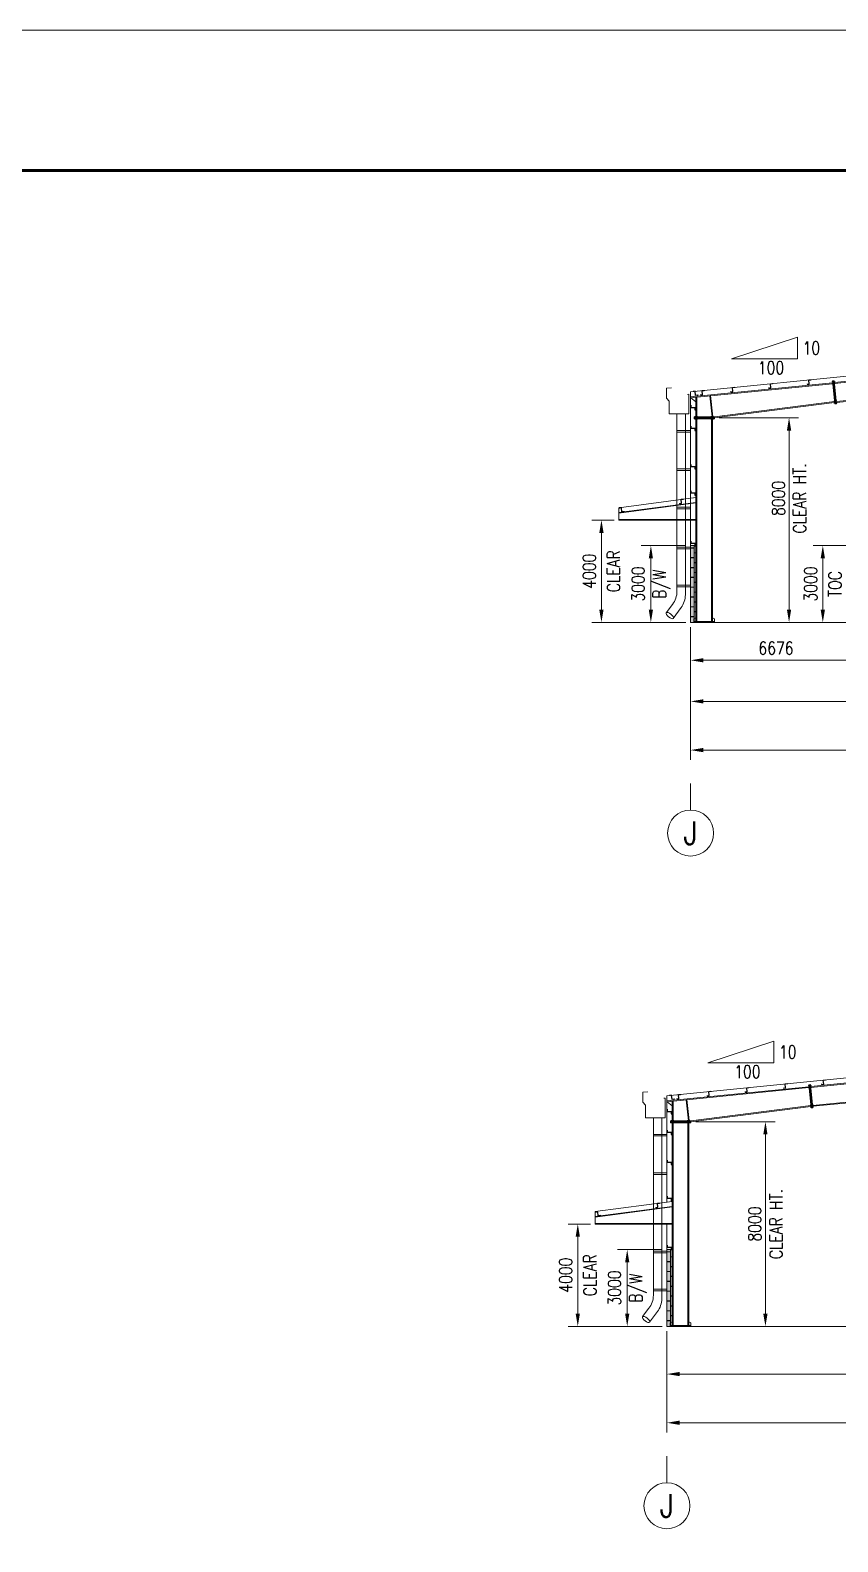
# Model space of a CAD drawing. Header units: millimetres. Extents: x 68421 to 1479662, y -51504 to 144751.
# Drawn here: x 788146 to 819711, y 43412 to 102496 of the extents above; entities that cross this region are included whole.
import ezdxf
from ezdxf.enums import TextEntityAlignment as Align

# ---------------------------------------------------------------- set-up
doc = ezdxf.new("R2010")
doc.units = ezdxf.units.MM
doc.header["$LTSCALE"] = 0.35
doc.header["$MEASUREMENT"] = 0
doc.linetypes.add('CENTER', pattern=[6884.562, 4302.852, -860.57, 860.57, -860.57])
doc.linetypes.add('CONTIN', pattern=[0, 0, 0])
doc.layers.get('0').update_dxf_attribs({"linetype": 'CONTIN'})
doc.layers.get('Defpoints').update_dxf_attribs({"linetype": 'CONTINUOUS'})
doc.layers.add('bORDER', color=1, linetype='CONTINUOUS', lineweight=70)
doc.styles.add('ARIAL', font='arial.ttf', dxfattribs={"width": 0.7})
doc.styles.add('S', font='simplex.shx')
doc.styles.add('SIMPLEX', font='simplex.shx', dxfattribs={"width": 0.8})
doc.dimstyles.new('Copy of 1-200', dxfattribs={"dimscale": 175, "dimtxt": 2, "dimasz": 2, "dimexe": 1.5, "dimexo": 0.75, "dimgap": 0.9, "dimtad": 1, "dimdec": 0, "dimzin": 0, "dimdsep": 46, "dimtxsty": 'SIMPLEX', "dimcen": 0.09, "dimclrd": 6, "dimclre": 6, "dimclrt": 7, "dimadec": 0, "dimazin": 0, "dimtfac": 1, "dimtdec": 0, "dimtmove": 0, "dimatfit": 3, "dimfxl": 1, "dimtolj": 1, "dimtzin": 0, "dimlwd": 0, "dimlwe": 0, "dimarcsym": 0})
doc.dimstyles.new('FOR PLAN', dxfattribs={"dimscale": 115, "dimtxt": 2, "dimasz": 2, "dimexe": 1.5, "dimexo": 0.75, "dimgap": 0.9, "dimtad": 1, "dimdec": 0, "dimzin": 0, "dimdsep": 46, "dimtxsty": 'SIMPLEX', "dimcen": 0.09, "dimclrd": 6, "dimclre": 6, "dimclrt": 7, "dimadec": 0, "dimazin": 0, "dimtfac": 1, "dimtdec": 0, "dimtmove": 0, "dimatfit": 3, "dimfxl": 1, "dimtolj": 1, "dimtzin": 0, "dimlwd": 0, "dimlwe": 0, "dimarcsym": 0})

# ---------------------------------------------------------------- blocks, each defined once
blk = doc.blocks.new('*D24')
at = {"color": 6, "linetype": 'ByBlock', "lineweight": 0}
for p, q in [((813958, 79162), (813958, 73983)), ((864858, 79162), (864858, 73983)), ((814458, 74358), (864358, 74358))]:
    blk.add_line(p, q, dxfattribs=at)
at = {"color": 6, "linetype": 'Continuous', "lineweight": 5}
for points in [[(814458, 74442), (814458, 74275), (813958, 74358)], [(864358, 74275), (864358, 74442), (864858, 74358)]]:
    blk.add_solid(points, dxfattribs=at)
at = {"layer": 'Defpoints', "color": 0, "linetype": 'Continuous', "lineweight": 5}
for p in [(813958, 79349), (864858, 79349), (864858, 74358)]:
    blk.add_point(p, dxfattribs=at)
at = {"color": 7, "linetype": 'Continuous', "lineweight": 0, "insert": (839408, 74833), "char_height": 500, "attachment_point": 5, "style": 'SIMPLEX'}
blk.add_mtext('\\A1;{50900 \\Fsimplex.shx|c1;OUT TO OUT OF STEEL LINE }', dxfattribs=at)
blk = doc.blocks.new('*D26')
at = {"color": 6, "linetype": 'ByBlock', "lineweight": 0}
for p, q in [((813958, 79162), (813958, 75886)), ((839408, 79162), (839408, 75886)), ((838908, 76261), (814458, 76261))]:
    blk.add_line(p, q, dxfattribs=at)
at = {"color": 6, "linetype": 'Continuous', "lineweight": 5}
for points in [[(814458, 76345), (814458, 76178), (813958, 76261)], [(838908, 76178), (838908, 76345), (839408, 76261)]]:
    blk.add_solid(points, dxfattribs=at)
at = {"layer": 'Defpoints', "color": 0, "linetype": 'Continuous', "lineweight": 5}
for p in [(813958, 79349), (839408, 79349), (813958, 76261)]:
    blk.add_point(p, dxfattribs=at)
at = {"color": 7, "linetype": 'Continuous', "lineweight": 0, "insert": (826683, 76736), "char_height": 500, "attachment_point": 5, "style": 'SIMPLEX'}
blk.add_mtext('\\A1;{25450}', dxfattribs=at)
blk = doc.blocks.new('*D31')
at = {"color": 6, "linetype": 'ByBlock', "lineweight": 0}
for p, q in [((813958, 79162), (813958, 77493)), ((820634, 79162), (820634, 77493)), ((814458, 77868), (820134, 77868))]:
    blk.add_line(p, q, dxfattribs=at)
at = {"color": 6, "linetype": 'Continuous', "lineweight": 5}
for points in [[(814458, 77952), (814458, 77785), (813958, 77868)], [(820134, 77785), (820134, 77952), (820634, 77868)]]:
    blk.add_solid(points, dxfattribs=at)
at = {"layer": 'Defpoints', "color": 0, "linetype": 'Continuous', "lineweight": 5}
for p in [(813958, 79349), (820634, 79349), (820634, 77868)]:
    blk.add_point(p, dxfattribs=at)
at = {"color": 7, "linetype": 'Continuous', "lineweight": 0, "insert": (817296, 78343), "char_height": 500, "attachment_point": 5, "style": 'SIMPLEX'}
blk.add_mtext('\\A1;{6676}', dxfattribs=at)
blk = doc.blocks.new('ZCOL')
for p, q in [((10.2, 0), (0, 0)), ((0, 0), (0, -25.4)), ((10.2, -2.5), (10.2, 0)), ((-10.2, -25.4), (-10.2, -22.9)), ((0, -25.4), (-10.2, -25.4))]:
    blk.add_line(p, q)
blk = doc.blocks.new('*D35')
at = {"color": 6, "lineweight": 0}
for p, q in [((813770, 82349), (812030, 82349)), ((812405, 79849), (812405, 81849)), ((813770, 79349), (812030, 79349))]:
    blk.add_line(p, q, dxfattribs=at)
at = {"color": 6, "linetype": 'Continuous', "lineweight": 5}
for points in [[(812488, 81849), (812322, 81849), (812405, 82349)], [(812322, 79849), (812488, 79849), (812405, 79349)]]:
    blk.add_solid(points, dxfattribs=at)
at = {"layer": 'Defpoints', "color": 0, "linetype": 'Continuous', "lineweight": 5}
for p in [(812405, 82349), (813958, 82349), (813958, 79349)]:
    blk.add_point(p, dxfattribs=at)
at = {"color": 7, "linetype": 'Continuous', "lineweight": 0, "insert": (812405, 80849), "char_height": 500, "attachment_point": 5, "rotation": 90, "style": 'SIMPLEX'}
blk.add_mtext('\\A1;{3000\\PB/W }', dxfattribs=at)
blk = doc.blocks.new('A1-SHEET')
at = {"layer": 'bORDER', "color": 5, "const_width": 0.75}
blk.add_lwpolyline([(-129.02, 593.98), (-840, 593.98), (-840, 0), (-129.02, 0)], dxfattribs=at)
at = {"style": 'ARIAL'}
for tag, height, p in [('00', 2.28, (-118.81, 164.19)), ('16.DEC.14', 2.28, (-102.91, 164.19)), ('ISSUED_FOR_PROPOSAL', 2.28, (-64.79, 164.19)), ('--', 2.28, (-29.6, 164.19)), ('PMJ', 2.28, (-17.64, 164.19)), ('PMJ', 2.28, (-5.37, 164.19)), ('WAREHOUSE', 3.6, (-65.79, 143.67)), ('GHANA_COMMODITY_EXCHANGE', 3.6, (-62.51, 122.94)), ('CNNN-XXX', 2.28, (-104.32, 22.4)), ('01', 2.28, (-68.58, 22.4)), ('01', 2.28, (-38.97, 22.4)), ('16.DEC.14', 2.28, (-11.38, 22.4)), ('COLUMN_LAYOUT_PLAN', 3.6, (-68.41, 9.17)), ('01', 3.6, (-11.52, 7.45))]:
    blk.add_attdef(tag, text='', height=height, dxfattribs=at).set_placement(p, align=Align.MIDDLE_CENTER)
blk = doc.blocks.new('*D36')
at = {"color": 6, "linetype": 'ByBlock', "lineweight": 0}
for p, q in [((815081, 87349), (818182, 87349)), ((817807, 79849), (817807, 86849)), ((815081, 79349), (818182, 79349))]:
    blk.add_line(p, q, dxfattribs=at)
at = {"color": 6, "linetype": 'Continuous', "lineweight": 5}
for points in [[(817890, 86849), (817723, 86849), (817807, 87349)], [(817723, 79849), (817890, 79849), (817807, 79349)]]:
    blk.add_solid(points, dxfattribs=at)
at = {"layer": 'Defpoints', "color": 0, "linetype": 'Continuous', "lineweight": 5}
for p in [(814893, 87349), (817807, 87349), (814893, 79349)]:
    blk.add_point(p, dxfattribs=at)
at = {"color": 7, "linetype": 'Continuous', "lineweight": 0, "insert": (817807, 84195), "char_height": 500, "attachment_point": 5, "rotation": 90, "style": 'SIMPLEX'}
blk.add_mtext('\\A1;{8000\\PCLEAR HT.}', dxfattribs=at)
blk = doc.blocks.new('*D37')
at = {"color": 6, "linetype": 'ByBlock', "lineweight": 0}
for p, q in [((820167, 82349), (818751, 82349)), ((819126, 79849), (819126, 81849)), ((820163, 79349), (818751, 79349))]:
    blk.add_line(p, q, dxfattribs=at)
at = {"color": 6, "linetype": 'Continuous', "lineweight": 5}
for points in [[(819209, 81849), (819042, 81849), (819126, 82349)], [(819042, 79849), (819209, 79849), (819126, 79349)]]:
    blk.add_solid(points, dxfattribs=at)
at = {"layer": 'Defpoints', "color": 0, "linetype": 'Continuous', "lineweight": 5}
for p in [(819126, 82349), (820354, 82349), (820350, 79349)]:
    blk.add_point(p, dxfattribs=at)
at = {"color": 7, "linetype": 'Continuous', "lineweight": 0, "char_height": 500, "attachment_point": 5, "rotation": 90, "style": 'SIMPLEX'}
for s, insert in [('\\A1;{3000', (818651, 80849)), ('TOC}', (819601, 80849))]:
    blk.add_mtext(s, dxfattribs=dict(at, insert=insert))
blk = doc.blocks.new('*D38')
at = {"color": 6, "linetype": 'ByBlock', "lineweight": 0}
for p, q in [((813034, 51645), (813034, 47689)), ((863934, 51645), (863934, 47689)), ((813534, 48064), (863434, 48064))]:
    blk.add_line(p, q, dxfattribs=at)
at = {"color": 6, "linetype": 'Continuous', "lineweight": 5}
for points in [[(813534, 48148), (813534, 47981), (813034, 48064)], [(863434, 47981), (863434, 48148), (863934, 48064)]]:
    blk.add_solid(points, dxfattribs=at)
at = {"layer": 'Defpoints', "color": 0, "linetype": 'Continuous', "lineweight": 5}
for p in [(813034, 51832), (863934, 51832), (863934, 48064)]:
    blk.add_point(p, dxfattribs=at)
at = {"color": 7, "linetype": 'Continuous', "lineweight": 0, "insert": (838484, 48539), "char_height": 500, "attachment_point": 5, "style": 'SIMPLEX'}
blk.add_mtext('\\A1;{50900 \\Fsimplex.shx|c1;OUT TO OUT OF STEEL LINE }', dxfattribs=at)
blk = doc.blocks.new('*D40')
at = {"color": 6, "linetype": 'ByBlock', "lineweight": 0}
for p, q in [((813034, 51645), (813034, 49592)), ((838484, 51645), (838484, 49592)), ((837984, 49967), (813534, 49967))]:
    blk.add_line(p, q, dxfattribs=at)
at = {"color": 6, "linetype": 'Continuous', "lineweight": 5}
for points in [[(813534, 50051), (813534, 49884), (813034, 49967)], [(837984, 49884), (837984, 50051), (838484, 49967)]]:
    blk.add_solid(points, dxfattribs=at)
at = {"layer": 'Defpoints', "color": 0, "linetype": 'Continuous', "lineweight": 5}
for p in [(813034, 51832), (838484, 51832), (813034, 49967)]:
    blk.add_point(p, dxfattribs=at)
at = {"color": 7, "linetype": 'Continuous', "lineweight": 0, "insert": (825759, 50442), "char_height": 500, "attachment_point": 5, "style": 'SIMPLEX'}
blk.add_mtext('\\A1;25450', dxfattribs=at)
blk = doc.blocks.new('*D41')
at = {"color": 6, "lineweight": 0}
for p, q in [((812846, 54832), (811106, 54832)), ((811481, 52332), (811481, 54332)), ((812846, 51832), (811106, 51832))]:
    blk.add_line(p, q, dxfattribs=at)
at = {"color": 6, "linetype": 'Continuous', "lineweight": 5}
for points in [[(811564, 54332), (811398, 54332), (811481, 54832)], [(811398, 52332), (811564, 52332), (811481, 51832)]]:
    blk.add_solid(points, dxfattribs=at)
at = {"layer": 'Defpoints', "color": 0, "linetype": 'Continuous', "lineweight": 5}
for p in [(811481, 54832), (813034, 54832), (813034, 51832)]:
    blk.add_point(p, dxfattribs=at)
at = {"color": 7, "linetype": 'Continuous', "lineweight": 0, "insert": (811481, 53332), "char_height": 500, "attachment_point": 5, "rotation": 90, "style": 'SIMPLEX'}
blk.add_mtext('\\A1;{3000\\PB/W }', dxfattribs=at)
blk = doc.blocks.new('*D42')
at = {"color": 6, "linetype": 'ByBlock', "lineweight": 0}
for p, q in [((814157, 59832), (817258, 59832)), ((816883, 52332), (816883, 59332)), ((814157, 51832), (817258, 51832))]:
    blk.add_line(p, q, dxfattribs=at)
at = {"color": 6, "linetype": 'Continuous', "lineweight": 5}
for points in [[(816966, 59332), (816799, 59332), (816883, 59832)], [(816799, 52332), (816966, 52332), (816883, 51832)]]:
    blk.add_solid(points, dxfattribs=at)
at = {"layer": 'Defpoints', "color": 0, "linetype": 'Continuous', "lineweight": 5}
for p in [(813969, 59832), (816883, 59832), (813969, 51832)]:
    blk.add_point(p, dxfattribs=at)
at = {"color": 7, "linetype": 'Continuous', "lineweight": 0, "insert": (816883, 55832), "char_height": 500, "attachment_point": 5, "rotation": 90, "style": 'SIMPLEX'}
blk.add_mtext('\\A1;{8000\\PCLEAR HT.}', dxfattribs=at)
blk = doc.blocks.new('*D47')
at = {"color": 6, "lineweight": 0}
for p, q in [((810970, 83349), (810098, 83349)), ((810473, 79849), (810473, 82849)), ((813770, 79349), (810098, 79349))]:
    blk.add_line(p, q, dxfattribs=at)
at = {"color": 6, "linetype": 'Continuous', "lineweight": 5}
for points in [[(810556, 82849), (810389, 82849), (810473, 83349)], [(810389, 79849), (810556, 79849), (810473, 79349)]]:
    blk.add_solid(points, dxfattribs=at)
at = {"layer": 'Defpoints', "color": 0, "linetype": 'Continuous', "lineweight": 5}
for p in [(810473, 83349), (811158, 83349), (813958, 79349)]:
    blk.add_point(p, dxfattribs=at)
at = {"color": 7, "linetype": 'Continuous', "lineweight": 0, "char_height": 500, "attachment_point": 5, "rotation": 90, "style": 'SIMPLEX'}
for s, insert in [('\\A1;{4000', (809998, 81349)), ('CLEAR}', (810948, 81349))]:
    blk.add_mtext(s, dxfattribs=dict(at, insert=insert))
blk = doc.blocks.new('*D48')
at = {"color": 6, "lineweight": 0}
for p, q in [((810046, 55832), (809174, 55832)), ((809549, 52332), (809549, 55332)), ((812846, 51832), (809174, 51832))]:
    blk.add_line(p, q, dxfattribs=at)
at = {"color": 6, "linetype": 'Continuous', "lineweight": 5}
for points in [[(809632, 55332), (809465, 55332), (809549, 55832)], [(809465, 52332), (809632, 52332), (809549, 51832)]]:
    blk.add_solid(points, dxfattribs=at)
at = {"layer": 'Defpoints', "color": 0, "linetype": 'Continuous', "lineweight": 5}
for p in [(809549, 55832), (810234, 55832), (813034, 51832)]:
    blk.add_point(p, dxfattribs=at)
at = {"color": 7, "linetype": 'Continuous', "lineweight": 0, "char_height": 500, "attachment_point": 5, "rotation": 90, "style": 'SIMPLEX'}
for s, insert in [('\\A1;{4000', (809074, 53832)), ('CLEAR}', (810024, 53832))]:
    blk.add_mtext(s, dxfattribs=dict(at, insert=insert))

msp = doc.modelspace()

# ---------------------------------------------------------------- hatches: boundary and pattern name
at = {"lineweight": 0}
msp.add_hatch(color=254, dxfattribs=at).paths.add_polyline_path([(813957.79799, 82349.20187), (813957.79799, 79349.20187), (814157.81146, 79349.20187), (814157.81146, 82349.20187)])
h = msp.add_hatch(dxfattribs=at)
h.set_pattern_fill('AR-B816C', color=252, scale=24, angle=90, style=0)
h.set_pattern_definition([(90, (-43945.86, -297895.15), (-192, 192), [375, -9]), (90, (-43954.86, -298087.15), (-192, 192), [375, -9]), (180, (-43945.86, -297895.15), (-192, -192), [-201, 183]), (180, (-43945.86, -297904.15), (-192, -192), [-201, 183])])
h.paths.add_polyline_path([(813957.79799, 82349.20187), (813957.79799, 79349.20187), (814157.81146, 79349.20187), (814157.81146, 82349.20187)])

# ---------------------------------------------------------------- linework, layer by layer
at = {"color": 5, "lineweight": 0}
for p, q in [((813957.79799, 88364.10604), (839047.79799, 90873.1064)), ((813957.79799, 82349.20187), (813957.79799, 88364.10604))]:
    msp.add_line(p, q, dxfattribs=at)
at = {"lineweight": 0}
for p, q in [((819581.76227, 88725.50435), (827786.38905, 89545.96565)), ((819585.60315, 88687.5992), (827790.22977, 89508.06206)), ((813957.79799, 88163.10887), (819505.9404, 88717.92218)), ((813957.79799, 88124.81855), (819509.78129, 88680.01701)), ((819603.53151, 88762.12577), (819477.16139, 88749.48807)), ((819611.11403, 88686.30247), (819484.74342, 88673.66577)), ((819574.46608, 88797.50947), (819498.6443, 88789.92647)), ((819498.6443, 88789.92647), (819590.15309, 87886.83857)), ((819536.55592, 88793.71847), (819628.06374, 87890.62967)), ((819665.97487, 87894.42167), (819574.46608, 88797.50947)), ((819656.54372, 87988.73417), (827863.75917, 88782.41035)), ((819660.33522, 87950.82007), (827867.59903, 88744.51526)), ((814157.80171, 87387.30247), (814157.7977, 88144.81853)), ((814195.90171, 87387.30247), (814195.89771, 88148.62853)), ((814797.35341, 87387.02907), (814711.61366, 88208.85907)), ((814736.83193, 88211.89137), (814822.57179, 87390.06127)), ((814887.00185, 87387.77417), (819580.89186, 87979.45287)), ((814887.00185, 87349.20187), (819584.68922, 87941.47927)), ((819679.87575, 88010.68137), (819553.50563, 87998.04467)), ((819687.45778, 87934.86007), (819561.08815, 87922.22237)), ((819590.15309, 87886.83857), (819665.97487, 87894.42167)), ((814100.65175, 87387.30247), (814100.65168, 87311.10227)), ((814100.65168, 87311.10227), (814887.00185, 87311.10227)), ((814100.65171, 87349.20287), (814887.00185, 87349.20187)), ((814887.00185, 87387.30147), (814100.65175, 87387.30247)), ((814138.75175, 87412.70287), (814138.75168, 87285.70287)), ((814157.79988, 85412.30197), (814157.80171, 87311.10227)), ((814195.89987, 85412.30197), (814195.90171, 87311.10227)), ((814214.95176, 87412.70287), (814214.95167, 87285.70287)), ((814763.27675, 87412.70287), (814763.27668, 87285.70287)), ((814778.79988, 79387.30194), (814778.80171, 87311.10227)), ((814816.89988, 79387.30194), (814816.90171, 87311.10227)), ((814845.60182, 87412.70187), (814845.6017, 87285.70187)), ((814887.00185, 87311.10227), (814887.00185, 87387.30147)), ((814157.79799, 79387.30186), (814157.79988, 85445.10177)), ((814195.89798, 79387.30187), (814195.89987, 85445.10177)), ((814157.79806, 79521.11874), (814081.59801, 79488.90187)), ((814081.59801, 79387.30187), (814081.59801, 79488.90187)), ((814081.59801, 79387.30187), (814893.09997, 79387.30195)), ((814081.59801, 79349.20187), (814081.59801, 79387.30187)), ((814893.09997, 79349.20195), (814081.59801, 79349.20187)), ((814157.79799, 79387.30186), (814816.8999, 79387.30196)), ((814816.8999, 79521.11879), (814893.09997, 79488.90195)), ((814893.09997, 79387.30195), (814893.09997, 79488.90195)), ((814893.09997, 79387.30195), (814893.09997, 79349.20195))]:
    msp.add_line(p, q, dxfattribs=at)
at = {"color": 4, "linetype": 'Continuous', "lineweight": 0}
for p, q in [((813013.56343, 88501.83858), (813213.44238, 88512.31379)), ((813013.56343, 88501.83858), (813013.56343, 88112.65171)), ((813124.75969, 88001.45545), (813013.56343, 88112.65171)), ((813888.98891, 87502.58497), (813888.98891, 88268.59741)), ((813124.75969, 88001.45545), (813124.75969, 87502.58497)), ((813124.75969, 87502.58497), (813124.75969, 88001.45545)), ((813426.42601, 87502.58497), (813426.42601, 80565.1114)), ((813754.52653, 87502.58497), (813754.52653, 80565.1114)), ((813754.52653, 80565.1114), (813754.52653, 80428.5386)), ((813248.44736, 80054.08044), (813008.42826, 79728.24666)), ((813583.9762, 79927.02111), (813280.39898, 79507.04204))]:
    msp.add_line(p, q, dxfattribs=at)
at = {"linetype": 'CENTER', "lineweight": 0, "ltscale": 100}
msp.add_line((813888.98891, 88268.59741), (813835.79448, 88263.27797), dxfattribs=at)
at = {"linetype": 'Continuous', "lineweight": 0}
for p, q in [((813957.79799, 88163.10887), (813961.58911, 88125.19766)), ((813961.58911, 88125.19766), (814157.7985, 87968.66874)), ((813957.79799, 79349.20187), (864857.79799, 79349.20187))]:
    msp.add_line(p, q, dxfattribs=at)
at = {"color": 1, "linetype": 'ByBlock', "lineweight": 0}
msp.add_line((813957.79799, 73058.20187), (813957.79799, 72013.46719), dxfattribs=at)
at = {"color": 4, "linetype": 'Continuous', "lineweight": 0}
msp.add_lwpolyline([(813124.75969, 87502.58497), (813888.98891, 87502.58497)], dxfattribs=at)
at = {"color": 5, "linetype": 'CENTER', "lineweight": 0, "ltscale": 100}
for points in [[(813426.42666, 86854.7707), (813957.7968, 86854.77039), (813957.7968, 86790.39189), (813426.42666, 86790.3922)], [(813426.42666, 85354.7707), (813957.7968, 85354.77039), (813957.7968, 85290.39189), (813426.42666, 85290.3922)], [(813426.42666, 83854.7707), (813957.7968, 83854.77039), (813957.7968, 83790.39189), (813426.42666, 83790.3922)], [(813426.42666, 82293.7707), (813957.7968, 82293.77039), (813957.7968, 82229.39189), (813426.42666, 82229.3922)], [(813426.42666, 80800.7707), (813957.7968, 80800.77039), (813957.7968, 80736.39189), (813426.42666, 80736.3922)]]:
    msp.add_lwpolyline(points, close=True, dxfattribs=at)
at = {"color": 252, "lineweight": 0}
msp.add_lwpolyline([(813957.79799, 82349.20187), (813957.79799, 79349.20187), (814157.81146, 79349.20187), (814157.81146, 82349.20187)], close=True, dxfattribs=at)
at = {"color": 1, "linetype": 'ByBlock', "lineweight": 0}
msp.add_circle((813957.79799, 71113.46719), 900, dxfattribs=at)
at = {"color": 4, "linetype": 'Continuous', "lineweight": 0}
for centre, start in [((812603.77383, 80565.1114), 321.5962328543), ((812931.87434, 80428.5386), 322.436891221)]:
    msp.add_arc(centre, 822.65219, start, 0, dxfattribs=at)
at = {"color": 4, "linetype": 'Continuous', "lineweight": 0, "extrusion": (0, 0, -1)}
msp.add_ellipse((813143.04712, 79615.92049), major_axis=(137.35186, -108.87845), ratio=0.3921056148, dxfattribs=at)

# ---------------------------------------------------------------- block references
at = {"lineweight": 0, "yscale": -6.3740158, "zscale": -6.3740158}
for p, xscale, rotation in [((817099.37916, 88518.26663), -8, 5.710591760000002), ((818591.93494, 88667.52223), -8, 5.710591760000002), ((814156.03476, 88221.22224), 8, 5.710596124006008), ((814426.65714, 88248.28448), -8, 5.710591760000002), ((815606.82338, 88369.01103), -8, 5.710591760000002), ((814138.75036, 87739.20187), -7.999999999999995, 89.99998469999979), ((814138.75036, 86929.20187), -7.999999999999995, 89.99998469999983), ((814138.74991, 85429.20187), -7.999999999999995, 89.99998469999983), ((814138.74943, 84400.20187), -7.999999999999995, 89.99998469999981), ((814138.74896, 82429.20187), -7.999999999999995, 89.99998469999983)]:
    msp.add_blockref('ZCOL', p, dxfattribs=dict(at, xscale=xscale, rotation=rotation))

# ---------------------------------------------------------------- texts
at = {"linetype": 'ByBlock', "lineweight": 0, "style": 'S', "width": 0.9}
msp.add_text('J', height=900, dxfattribs=at).set_placement((813957.79799, 71113.46719), align=Align.MIDDLE_CENTER)

# ---------------------------------------------------------------- dimensions: what is measured, and where the dimension line sits
at = {"lineweight": 0}
dim = msp.add_linear_dim(base=(812405.14369, 82349.20187), p1=(813957.79799, 79349.20187), p2=(813957.79799, 82349.20187), angle=90, text='{<>\\XB/W }', dimstyle='Copy of 1-200', override={"dimscale": 250, "dimlfac": 1, "dimtolj": 1, "dimarcsym": 1}, dxfattribs=at)
dim.commit()
dim.dimension.update_dxf_attribs({"geometry": '*D35', "text_midpoint": (812405.14369, 80849.20187), "dimtype": 160})
at = {"linetype": 'ByBlock', "lineweight": 0}
for base, p1, p2, text, picture, middle in [((864857.79799, 74358.20187), (813957.79799, 79349.20187), (864857.79799, 79349.20187), '{<> \\Fsimplex.shx|c1;OUT TO OUT OF STEEL LINE }', '*D24', (839407.79799, 74833.20187)), ((813957.79799, 76261.20187), (839408.4259, 79349.20187), (813957.79799, 79349.20187), '{25450}', '*D26', (826683.11194, 76736.20187))]:
    dim = msp.add_linear_dim(base=base, p1=p1, p2=p2, angle=180, text=text, dimstyle='FOR PLAN', override={"dimscale": 250, "dimtxsty": 'SIMPLEX'}, dxfattribs=at)
    dim.commit()
    dim.dimension.update_dxf_attribs({"geometry": picture, "text_midpoint": middle})
dim = msp.add_linear_dim(base=(820634.4259, 77868.20187), p1=(813957.79799, 79349.20187), p2=(820634.4259, 79349.20187), text='{6676}', dimstyle='FOR PLAN', override={"dimscale": 250, "dimtxsty": 'SIMPLEX'}, dxfattribs=at)
dim.commit()
dim.dimension.update_dxf_attribs({"geometry": '*D31', "text_midpoint": (817296.11194, 78343.20187)})

# ---------------------------------------------------------------- next in the draw order: block references
at = {"lineweight": 0, "xscale": 148.5382849105413, "yscale": 148.5382849105413, "zscale": 148.5382849105413}
msp.add_blockref('A1-SHEET', (905893.15932, 8786), dxfattribs=at)

# ---------------------------------------------------------------- next in the draw order: hatches: boundary and pattern name
at = {"lineweight": 0}
msp.add_hatch(color=254, dxfattribs=at).paths.add_polyline_path([(813033.79799, 54832.20187), (813033.79799, 51832.20187), (813233.81146, 51832.20187), (813233.81146, 54832.20187)])
h = msp.add_hatch(dxfattribs=at)
h.set_pattern_fill('AR-B816C', color=252, scale=24, angle=90, style=0)
h.set_pattern_definition([(90, (-44869.86, -325412.15), (-192, 192), [375, -9]), (90, (-44878.86, -325604.15), (-192, 192), [375, -9]), (180, (-44869.86, -325412.15), (-192, -192), [-201, 183]), (180, (-44869.86, -325421.15), (-192, -192), [-201, 183])])
h.paths.add_polyline_path([(813033.79799, 54832.20187), (813033.79799, 51832.20187), (813233.81146, 51832.20187), (813233.81146, 54832.20187)])

# ---------------------------------------------------------------- next in the draw order: linework, layer by layer
at = {"linetype": 'Continuous', "lineweight": 0}
for p, q in [((818132.29753, 90493.39042), (815560.10033, 89647.72629)), ((818132.29753, 89647.72629), (818132.29753, 90493.39042)), ((818132.29753, 89647.72629), (815560.10033, 89647.72629)), ((817208.29753, 62976.39042), (814636.10033, 62130.72629)), ((817208.29753, 62130.72629), (817208.29753, 62976.39042)), ((817208.29753, 62130.72629), (814636.10033, 62130.72629)), ((813033.79799, 60646.10887), (813037.58911, 60608.19766)), ((813037.58911, 60608.19766), (813233.7985, 60451.66874)), ((813033.79799, 51832.20187), (863933.79799, 51832.20187))]:
    msp.add_line(p, q, dxfattribs=at)
at = {"color": 5, "lineweight": 0}
for p, q in [((814157.79922, 84234.98795), (811157.79922, 83833.72552)), ((813033.79799, 60847.10604), (838123.79799, 63356.1064)), ((813033.79799, 56691.23696), (813033.79799, 60847.10604)), ((813233.79922, 56717.98795), (810233.79922, 56316.72552)), ((813033.79799, 54832.20187), (813033.79799, 55832.20187))]:
    msp.add_line(p, q, dxfattribs=at)
at = {"color": 7, "lineweight": 0}
for p, q in [((814157.79922, 84040.64826), (811157.79922, 83640.64826)), ((814157.79922, 84020.54851), (811157.79922, 83620.54851)), ((814157.79922, 83349.20187), (811157.79922, 83349.20187)), ((814157.79922, 83369.20187), (811159.79922, 83369.20187)), ((813233.79922, 56523.64826), (810233.79922, 56123.64826)), ((813233.79922, 56503.54851), (810233.79922, 56103.54851)), ((813233.79922, 55832.20187), (810233.79922, 55832.20187)), ((813233.79922, 55852.20187), (810235.79922, 55852.20187))]:
    msp.add_line(p, q, dxfattribs=at)
at = {"color": 5, "linetype": 'Continuous', "lineweight": 0}
for p, q in [((811157.79922, 83640.64826), (811157.79922, 83833.72552)), ((810233.79922, 56123.64826), (810233.79922, 56316.72552))]:
    msp.add_line(p, q, dxfattribs=at)
at = {"color": 0, "linetype": 'Continuous', "lineweight": 0}
for p, q in [((811157.79922, 83349.20187), (811157.79922, 83640.64826)), ((810233.79922, 55832.20187), (810233.79922, 56123.64826))]:
    msp.add_line(p, q, dxfattribs=at)
at = {"lineweight": 0}
for p, q in [((818657.76227, 61208.50435), (834636.22464, 62806.3479)), ((818661.60315, 61170.5992), (834639.99538, 62768.43881)), ((818732.54372, 60471.73417), (834714.71129, 62017.28464)), ((818736.33522, 60433.82007), (834718.47997, 61979.39625)), ((813033.79799, 60646.10887), (818581.9404, 61200.92218)), ((813033.79799, 60607.81855), (818585.78129, 61163.01701)), ((818679.53151, 61245.12577), (818553.16139, 61232.48807)), ((818687.11403, 61169.30247), (818560.74342, 61156.66577)), ((818650.46608, 61280.50947), (818574.6443, 61272.92647)), ((818574.6443, 61272.92647), (818666.15309, 60369.83857)), ((818612.55592, 61276.71847), (818704.06374, 60373.62967)), ((818741.97487, 60377.42167), (818650.46608, 61280.50947)), ((813233.80171, 59870.30247), (813233.7977, 60627.81853)), ((813271.90171, 59870.30247), (813271.89771, 60631.62853)), ((813873.35341, 59870.02907), (813787.61366, 60691.85907)), ((813812.83193, 60694.89137), (813898.57179, 59873.06127)), ((813963.00185, 59870.77417), (818656.89186, 60462.45287)), ((813963.00185, 59832.20187), (818660.68922, 60424.47927)), ((818755.87575, 60493.68137), (818629.50563, 60481.04467)), ((818763.45778, 60417.86007), (818637.08815, 60405.22237)), ((818666.15309, 60369.83857), (818741.97487, 60377.42167)), ((813176.65175, 59870.30247), (813176.65168, 59794.10227)), ((813176.65168, 59794.10227), (813963.00185, 59794.10227)), ((813176.65171, 59832.20287), (813963.00185, 59832.20187)), ((813963.00185, 59870.30147), (813176.65175, 59870.30247)), ((813214.75175, 59895.70287), (813214.75168, 59768.70287)), ((813233.79988, 57895.30197), (813233.80171, 59794.10227)), ((813271.89987, 57895.30197), (813271.90171, 59794.10227)), ((813290.95176, 59895.70287), (813290.95167, 59768.70287)), ((813839.27675, 59895.70287), (813839.27668, 59768.70287)), ((813854.79988, 51870.30194), (813854.80171, 59794.10227)), ((813892.89988, 51870.30194), (813892.90171, 59794.10227)), ((813921.60182, 59895.70187), (813921.6017, 59768.70187)), ((813963.00185, 59794.10227), (813963.00185, 59870.30147)), ((813233.79799, 51870.30186), (813233.79988, 57928.10177)), ((813271.89798, 51870.30187), (813271.89987, 57928.10177)), ((813233.79806, 52004.11874), (813157.59801, 51971.90187)), ((813892.8999, 52004.11879), (813969.09997, 51971.90195)), ((813157.59801, 51870.30187), (813157.59801, 51971.90187)), ((813157.59801, 51870.30187), (813969.09997, 51870.30195)), ((813157.59801, 51832.20187), (813157.59801, 51870.30187)), ((813969.09997, 51832.20195), (813157.59801, 51832.20187)), ((813233.79799, 51870.30186), (813892.8999, 51870.30196)), ((813969.09997, 51870.30195), (813969.09997, 51971.90195)), ((813969.09997, 51870.30195), (813969.09997, 51832.20195))]:
    msp.add_line(p, q, dxfattribs=at)
at = {"color": 4, "linetype": 'Continuous', "lineweight": 0}
for p, q in [((812089.56343, 60984.83858), (812289.44238, 60995.31379)), ((812089.56343, 60984.83858), (812089.56343, 60595.65171)), ((812200.75969, 60484.45545), (812089.56343, 60595.65171)), ((812200.75969, 60484.45545), (812200.75969, 59985.58497)), ((812200.75969, 59985.58497), (812200.75969, 60484.45545)), ((812964.98891, 59985.58497), (812964.98891, 60751.59741)), ((812502.42601, 59985.58497), (812502.42601, 53048.1114)), ((812830.52653, 59985.58497), (812830.52653, 53048.1114)), ((812830.52653, 53048.1114), (812830.52653, 52911.5386)), ((812324.44736, 52537.08044), (812084.42826, 52211.24666)), ((812659.9762, 52410.02111), (812356.39898, 51990.04204))]:
    msp.add_line(p, q, dxfattribs=at)
at = {"linetype": 'CENTER', "lineweight": 0, "ltscale": 100}
msp.add_line((812964.98891, 60751.59741), (812911.79448, 60746.27797), dxfattribs=at)
at = {"color": 1, "linetype": 'ByBlock', "lineweight": 0}
msp.add_line((813033.79799, 46764.20187), (813033.79799, 45719.46719), dxfattribs=at)
at = {"linetype": 'Continuous', "lineweight": 5}
msp.add_lwpolyline([(554137, 102496), (923742, 102496), (923742, -4942), (554137, -4942)], close=True, dxfattribs=at)
at = {"color": 4, "linetype": 'Continuous', "lineweight": 0}
msp.add_lwpolyline([(812200.75969, 59985.58497), (812964.98891, 59985.58497)], dxfattribs=at)
at = {"color": 5, "linetype": 'CENTER', "lineweight": 0, "ltscale": 100}
for points in [[(812502.42666, 59337.7707), (813033.7968, 59337.77039), (813033.7968, 59273.39189), (812502.42666, 59273.3922)], [(812502.42666, 57837.7707), (813033.7968, 57837.77039), (813033.7968, 57773.39189), (812502.42666, 57773.3922)], [(812502.42666, 54776.7707), (813033.7968, 54776.77039), (813033.7968, 54712.39189), (812502.42666, 54712.3922)], [(812502.42666, 53283.7707), (813033.7968, 53283.77039), (813033.7968, 53219.39189), (812502.42666, 53219.3922)]]:
    msp.add_lwpolyline(points, close=True, dxfattribs=at)
at = {"color": 252, "lineweight": 0}
msp.add_lwpolyline([(813033.79799, 54832.20187), (813033.79799, 51832.20187), (813233.81146, 51832.20187), (813233.81146, 54832.20187)], close=True, dxfattribs=at)
at = {"color": 1, "linetype": 'ByBlock', "lineweight": 0}
msp.add_circle((813033.79799, 44819.46719), 900, dxfattribs=at)
at = {"color": 4, "linetype": 'Continuous', "lineweight": 0}
for centre, start in [((811679.77383, 53048.1114), 321.5962328543), ((812007.87434, 52911.5386), 322.436891221)]:
    msp.add_arc(centre, 822.65219, start, 0, dxfattribs=at)
at = {"color": 4, "linetype": 'Continuous', "lineweight": 0, "extrusion": (0, 0, -1)}
msp.add_ellipse((812219.04712, 52098.92049), major_axis=(137.35186, -108.87845), ratio=0.3921056148, dxfattribs=at)

# ---------------------------------------------------------------- next in the draw order: block references
at = {"lineweight": 0}
for p, xscale, yscale, zscale, rotation in [((813606.2602, 83999.33102), -7.999999999999972, -6.3740158, -6.3740158, 5.710593699999964), ((811267.67139, 83668.57216), 7.999999999999969, -6.3740029, -6.3740029, 5.710593700000087), ((819160.49072, 61299.77783), -8, -6.3740158, -6.3740158, 5.710591760000002), ((813232.03476, 60704.22224), 8, -6.3740158, -6.3740158, 5.710596124006008), ((813502.65714, 60731.28448), -8, -6.3740158, -6.3740158, 5.710591760000002), ((814682.82338, 60852.01103), -8, -6.3740158, -6.3740158, 5.710591760000002), ((816175.37916, 61001.26663), -8, -6.3740158, -6.3740158, 5.710591760000002), ((817667.93494, 61150.52223), -8, -6.3740158, -6.3740158, 5.710591760000002), ((813214.75036, 60222.20187), -7.999999999999995, -6.3740158, -6.3740158, 89.99998469999979), ((813214.75036, 59412.20187), -7.999999999999995, -6.3740158, -6.3740158, 89.99998469999983), ((813214.74991, 58238.20187), -7.999999999999995, -6.3740158, -6.3740158, 89.99998469999981), ((813214.74943, 56825.20187), -7.999999999999995, -6.3740158, -6.3740158, 89.99998469999981), ((810343.67139, 56151.57216), 7.999999999999968, -6.3740029, -6.3740029, 5.710593700000087), ((812682.2602, 56482.33102), -7.999999999999971, -6.3740158, -6.3740158, 5.710593699999964), ((813214.74896, 54912.20187), -7.999999999999995, -6.3740158, -6.3740158, 89.99998469999983)]:
    msp.add_blockref('ZCOL', p, dxfattribs=dict(at, xscale=xscale, yscale=yscale, zscale=zscale, rotation=rotation))

# ---------------------------------------------------------------- next in the draw order: texts
at = {"linetype": 'ByBlock', "lineweight": 0, "style": 'S', "width": 0.9}
msp.add_text('J', height=900, dxfattribs=at).set_placement((813033.79799, 44819.46719), align=Align.MIDDLE_CENTER)
at = {"color": 7, "linetype": 'ByBlock', "lineweight": 0, "char_height": 500, "attachment_point": 5, "style": 'SIMPLEX'}
for s, insert in [('{\\A1;10}', (818677.19426, 90074.17989)), ('{\\A1;100}', (817100.46883, 89301.9215)), ('{\\A1;10}', (817753.19426, 62557.17989)), ('{\\A1;100}', (816176.46883, 61784.9215))]:
    msp.add_mtext(s, dxfattribs=dict(at, insert=insert))

# ---------------------------------------------------------------- next in the draw order: dimensions: what is measured, and where the dimension line sits
at = {"linetype": 'ByBlock', "lineweight": 0}
for base, p1, p2, picture, middle in [((817806.79799, 87349.20186), (814893.09997, 79349.20187), (814893.11031, 87349.20186), '*D36', (817806.79799, 84194.91615)), ((816882.79799, 59832.20186), (813969.09997, 51832.20187), (813969.11031, 59832.20186), '*D42', (816882.79799, 55832.20187))]:
    dim = msp.add_linear_dim(base=base, p1=p1, p2=p2, angle=90, text='{<>\\XCLEAR HT.}', dimstyle='FOR PLAN', override={"dimscale": 250, "dimtxsty": 'SIMPLEX'}, dxfattribs=at)
    dim.commit()
    dim.dimension.update_dxf_attribs({"geometry": picture, "text_midpoint": middle, "dimtype": 160})
at = {"lineweight": 0}
for base, p1, p2, picture, middle in [((810472.52464, 83349.20187), (813957.79799, 79349.20186), (811157.79922, 83349.20187), '*D47', (810472.52464, 81349.20186)), ((809548.52464, 55832.20187), (813033.79799, 51832.20186), (810233.79922, 55832.20187), '*D48', (809548.52464, 53832.20186))]:
    dim = msp.add_linear_dim(base=base, p1=p1, p2=p2, angle=90, text='{<>\\XCLEAR}', dimstyle='Copy of 1-200', override={"dimscale": 250, "dimtxsty": 'SIMPLEX', "dimarcsym": 1}, dxfattribs=at)
    dim.commit()
    dim.dimension.update_dxf_attribs({"geometry": picture, "text_midpoint": middle})
at = {"linetype": 'ByBlock', "lineweight": 0}
for base, p1, p2, angle, text, picture, middle in [((819125.6259, 82349.20187), (820350.24698, 79349.20187), (820354.24788, 82349.20187), 90, '{<>\\XTOC}', '*D37', (819125.6259, 80849.20187)), ((863933.79799, 48064.20187), (813033.79799, 51832.20187), (863933.79799, 51832.20187), 180, '{<> \\Fsimplex.shx|c1;OUT TO OUT OF STEEL LINE }', '*D38', (838483.79799, 48539.20187))]:
    dim = msp.add_linear_dim(base=base, p1=p1, p2=p2, angle=angle, text=text, dimstyle='FOR PLAN', override={"dimscale": 250, "dimtxsty": 'SIMPLEX'}, dxfattribs=at)
    dim.commit()
    dim.dimension.update_dxf_attribs({"geometry": picture, "text_midpoint": middle})
at = {"lineweight": 0}
dim = msp.add_linear_dim(base=(811481.14369, 54832.20187), p1=(813033.79799, 51832.20187), p2=(813033.79799, 54832.20187), angle=90, text='{<>\\XB/W }', dimstyle='Copy of 1-200', override={"dimscale": 250, "dimlfac": 1, "dimtolj": 1, "dimarcsym": 1}, dxfattribs=at)
dim.commit()
dim.dimension.update_dxf_attribs({"geometry": '*D41', "text_midpoint": (811481.14369, 53332.20187), "dimtype": 160})
at = {"linetype": 'ByBlock', "lineweight": 0}
dim = msp.add_linear_dim(base=(813033.79799, 49967.20187), p1=(838483.79799, 51832.20187), p2=(813033.79799, 51832.20187), angle=180, dimstyle='FOR PLAN', override={"dimscale": 250}, dxfattribs=at)
dim.commit()
dim.dimension.update_dxf_attribs({"geometry": '*D40', "text_midpoint": (825758.79799, 50442.20187)})

doc.saveas('drawing.dxf')
